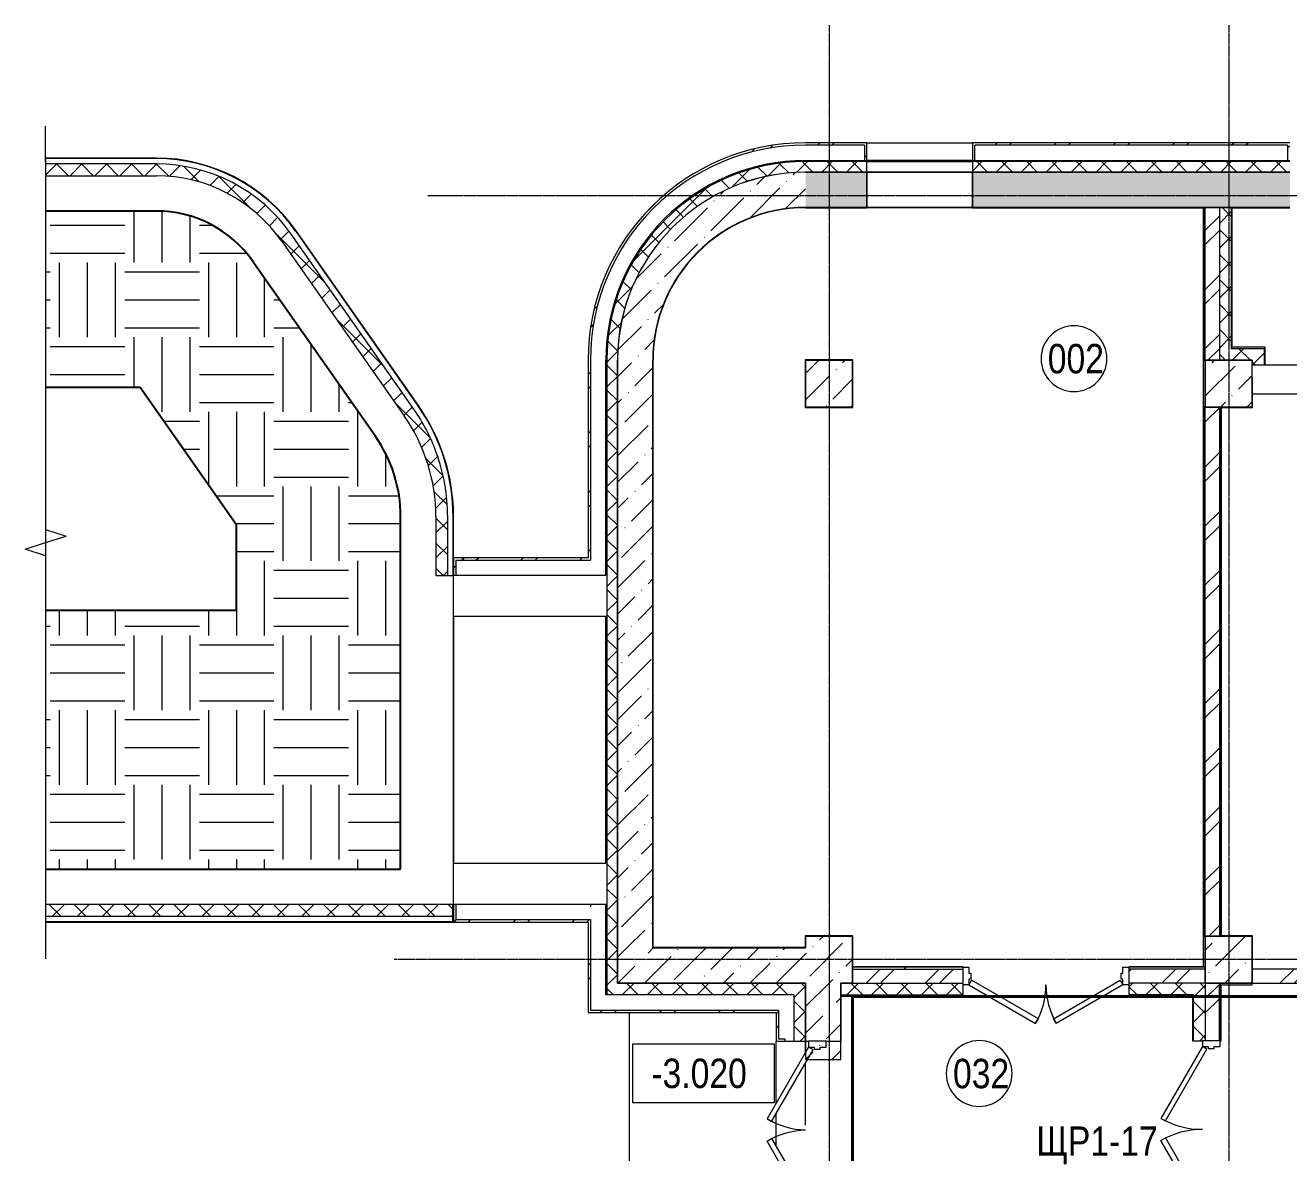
# Model space of a CAD drawing. Header units: metres. Extents: x -93142 to 227756, y -64772 to 286334.
# Drawn here: x 25825 to 36573, y -48929 to -39336 of the extents above; entities that cross this region are included whole.
import ezdxf

# ---------------------------------------------------------------- set-up
doc = ezdxf.new("R2010")
doc.units = ezdxf.units.M
doc.linetypes.add('ADSK_Линия сетки', pattern=[21, 12, -3, 3, -3])
doc.linetypes.add('Сверху_2_', pattern=[3.96875, 2.38125, -1.5875])
for name, color, linetype, lineweight in [('A-ANNO-NOTE', 7, 'Continuous', 5), ('A-AREA-IDEN', 7, 'Continuous', 9), ('A-DETL-GENF', 7, 'Continuous', 5), ('A-DETL-THIN', 7, 'Continuous', 5), ('A-DOOR', 7, 'Continuous', 5), ('A-DOOR-FRAM', 7, 'Continuous', 13), ('A-FLOR', 7, 'Continuous', 5), ('A-FLOR-PATT', 7, 'Continuous', 25), ('A-GLAZ', 7, 'Continuous', 5), ('A-WALL', 7, 'Continuous', 5), ('A-WALL-PATT', 7, 'Continuous', 18), ('G-ANNO-TEXT', 7, 'Continuous', 9), ('I-WALL', 7, 'Continuous', 5), ('S-COLS', 7, 'Continuous', 5), ('S-GRID', 7, 'Continuous', 9), ('Эл-свет раб.', 5, 'Continuous', 50), ('ЭЛ.сети', 5, 'Continuous', 100)]:
    doc.layers.add(name, color=color, linetype=linetype, lineweight=lineweight)
doc.styles.add('GOST Common_I_1', font='ARIALN.TTF', dxfattribs={"height": 300})
doc.styles.add('GOST Common_I_3', font='ARIALN.TTF', dxfattribs={"height": 250})
doc.styles.add('STYLE1', font='ARIALN.TTF', dxfattribs={"height": 250})
pattern_1 = [(45, (0, 0), (-106.06602, 106.06602), []), (135, (0, 0), (-106.06602, -106.06602), [])]
pattern_2 = [(45, (0, 0), (84.19025, 308.69666), [396.875, -79.375, 3.353, -76.022])]
pattern_3 = [(45, (0, 0), (-251.4472, 251.4472), []), (45, (0, 381), (-251.4472, 251.4472), [])]
pattern_4 = [(0, (0, 0), (812.8, 203.2), [33.528, -576.072, 33.528, -576.072, -3251.2]), (0, (0, 0), (812.8, 203.2), [-1219.2, 33.528, -1185.672, 33.528, -576.072, -1422.4]), (0, (0, 0), (812.8, 203.2), [-3048, 33.528, -372.872, 33.528, -982.472]), (120, (304.8, 101.6), (-582.37636, 602.30545), [33.528, -576.072, 33.528, -576.072, -3251.2]), (120, (304.8, 101.6), (-582.37636, 602.30545), [-1219.2, 33.528, -1185.672, 33.528, -576.072, -1422.4]), (120, (304.8, 101.6), (-582.37636, 602.30545), [-3048, 33.528, -372.872, 33.528, -982.472]), (240, (406.4, 508), (-230.42364, -805.50545), [33.528, -576.072, 33.528, -576.072, -3251.2]), (240, (406.4, 508), (-230.42364, -805.50545), [-1219.2, 33.528, -1185.672, 33.528, -576.072, -1422.4]), (240, (406.4, 508), (-230.42364, -805.50545), [-3048, 33.528, -372.872, 33.528, -982.472])]

# ---------------------------------------------------------------- blocks, each defined once
blk = doc.blocks.new('1709 КДП АПК АС_Крыльца_rvt-1-Цокольный этаж')
at = {"layer": 'A-FLOR', "lineweight": 9}
for p, q in [((30963, -47736), (30963, -49491)), ((32213, -48507), (32213, -47981)), ((32213, -48874), (32213, -48597))]:
    blk.add_line(p, q, dxfattribs=at)
blk = doc.blocks.new('Вышка АР_rvt-1-Цокольный этаж')
at = {"layer": 'A-FLOR-PATT', "lineweight": 5}
h = blk.add_hatch(dxfattribs=at)
h.set_pattern_fill('FP_8', color=256, style=0, pattern_type=2)
h.set_pattern_definition([(0, (0, 0), (635, 635), [635, -635]), (0, (0, 238.1), (635, 635), [635, -635]), (0, (0, 476.25), (635, 635), [635, -635]), (90, (79.4, 555.6), (-635, 635), [635, -635]), (90, (317.5, 555.6), (-635, 635), [635, -635]), (90, (555.6, 555.6), (-635, 635), [635, -635])])
h.paths.add_polyline_path([(25998, -46516), (29018, -46516), (29018, -43518), (29012, -43396), (28993, -43276), (28963, -43158), (28920, -43043), (28866, -42934), (28801, -42830), (27759, -41342), (27694, -41258), (27619, -41182), (27537, -41114), (27448, -41055), (27354, -41005), (27255, -40966), (27152, -40938), (27047, -40921), (26940, -40916), (25998, -40916), (25998, -42416), (26802, -42416), (27618, -43581), (27618, -44316), (25998, -44316), (25998, -46029)], flags=0)
at = {"layer": 'A-WALL-PATT', "lineweight": 5}
h = blk.add_hatch(dxfattribs=at)
h.set_pattern_fill('FP_7', color=256, style=0, pattern_type=2)
h.set_pattern_definition(pattern_1)
h.paths.add_polyline_path([(25998, -40616), (26940, -40616), (26940, -40516), (25998, -40516)], flags=0)
h = blk.add_hatch(dxfattribs=at)
h.set_pattern_fill('FP_7', color=256, style=0, pattern_type=2)
h.set_pattern_definition(pattern_1)
h.paths.add_polyline_path([(28005, -41170), (28087, -41113), (28013, -41016), (27930, -40926), (27840, -40843), (27743, -40769), (27640, -40703), (27532, -40647), (27419, -40600), (27302, -40563), (27183, -40537), (27062, -40521), (26940, -40516), (26940, -40616), (27065, -40622), (27188, -40640), (27309, -40669), (27436, -40714), (27540, -40763), (27648, -40825), (27749, -40898), (27846, -40984), (27929, -41071), (27938, -41084)], flags=0)
h = blk.add_hatch(dxfattribs=at)
h.set_pattern_fill('FP_7', color=256, style=0, pattern_type=2)
h.set_pattern_definition(pattern_1)
h.paths.add_polyline_path([(29047, -42658), (29129, -42601), (28087, -41113), (28005, -41170), (28987, -42572)], flags=0)
h = blk.add_hatch(dxfattribs=at)
h.set_pattern_fill('FP_7', color=256, style=0, pattern_type=2)
h.set_pattern_definition(pattern_1)
h.paths.add_polyline_path([(29318, -43518), (29418, -43518), (29412, -43375), (29392, -43232), (29364, -43104), (29321, -42970), (29268, -42842), (29204, -42718), (29129, -42601), (29047, -42658), (29117, -42768), (29178, -42885), (29228, -43005), (29267, -43130), (29295, -43258), (29313, -43388)], flags=0)
h = blk.add_hatch(dxfattribs=at)
h.set_pattern_fill('FP_7', color=256, style=0, pattern_type=2)
h.set_pattern_definition(pattern_1)
h.paths.add_polyline_path([(29318, -44016), (29418, -44016), (29418, -43518), (29318, -43518), (29318, -43667)], flags=0)
h = blk.add_hatch(dxfattribs=at)
h.set_pattern_fill('FP_7', color=256, style=0, pattern_type=2)
h.set_pattern_definition(pattern_1)
h.paths.add_polyline_path([(25998, -46916), (29463, -46916), (29463, -46816), (25998, -46816)], flags=0)
at = {"layer": 'A-FLOR', "lineweight": 25}
for p, q in [((26940, -40916), (25998, -40916)), ((28801, -42830), (27759, -41342)), ((25998, -42416), (26802, -42416)), ((26802, -42416), (27618, -43581)), ((29018, -46516), (29018, -43518)), ((27618, -43581), (27618, -44316)), ((27618, -44316), (25998, -44316)), ((25998, -46516), (29018, -46516))]:
    blk.add_line(p, q, dxfattribs=at)
for centre, radius, start, end in [((26940, -41916), 1000, 35, 90), ((27818, -43518), 1200, 0, 35)]:
    blk.add_arc(centre, radius, start, end, dxfattribs=at)
at = {"layer": 'A-WALL'}
for p, q in [((26940, -40470), (25998, -40470)), ((26940, -40516), (25998, -40516)), ((29129, -42601), (28087, -41113)), ((29167, -42574), (28125, -41086)), ((29418, -44016), (29418, -43518)), ((29464, -44016), (29464, -43518)), ((25998, -46916), (29463, -46916)), ((25998, -46962), (26001, -46962)), ((26002, -46962), (29463, -46962))]:
    blk.add_line(p, q, dxfattribs=at)
for centre, radius, start, end in [((26940, -41916), 1446, 35, 90), ((26940, -41916), 1400, 35, 90), ((27818, -43518), 1600, 20.0367, 35), ((27818, -43518), 1646, 0, 35), ((27818, -43518), 1600, 10, 20), ((27818, -43518), 1600, 0, 9.9633)]:
    blk.add_arc(centre, radius, start, end, dxfattribs=at)
at = {"layer": 'I-WALL', "lineweight": 18}
for p, q in [((26940, -40466), (25998, -40466)), ((25998, -40616), (26940, -40616)), ((29170, -42572), (28128, -41084)), ((28005, -41170), (29047, -42658)), ((29318, -43518), (29318, -44016)), ((29468, -44016), (29468, -43518)), ((29318, -44016), (29468, -44016)), ((29463, -46816), (25998, -46816)), ((29463, -46966), (29463, -46816)), ((25998, -46966), (29463, -46966))]:
    blk.add_line(p, q, dxfattribs=at)
for centre, radius, start, end in [((26940, -41916), 1450, 35, 90), ((26940, -41916), 1300, 35, 90), ((27818, -43518), 1500, 0, 35), ((27818, -43518), 1650, 0, 35)]:
    blk.add_arc(centre, radius, start, end, dxfattribs=at)
blk = doc.blocks.new('Окно-Квадратный проем - 900 x 1200 мм-157618-Цокольный этаж')
at = {"layer": 'A-GLAZ', "lineweight": 20}
for p, q in [((-458, -150), (-458, 150)), ((442, 150), (442, -150))]:
    blk.add_line(p, q, dxfattribs=at)
at = {"layer": 'A-GLAZ', "linetype": 'Сверху_2_', "lineweight": 20}
for p, q in [((-458, 150), (442, 150)), ((442, -150), (-458, -150))]:
    blk.add_line(p, q, dxfattribs=at)
blk = doc.blocks.new('КДП АПК - КР_rvt-1-Цокольный этаж')
at = {"layer": 'A-WALL-PATT', "lineweight": 15}
h = blk.add_hatch(dxfattribs=at)
h.set_pattern_fill('FP_9', color=256, style=0, pattern_type=2)
h.set_pattern_definition(pattern_2)
h.paths.add_polyline_path([(31163, -41546), (31169, -41418), (31188, -41292), (31219, -41168), (31262, -41048), (31316, -40933), (31382, -40823), (31458, -40721), (31543, -40626), (31638, -40541), (31740, -40465), (31850, -40399), (31965, -40345), (32085, -40302), (32209, -40271), (32335, -40252), (32463, -40246), (32463, -39946), (32323, -39952), (32185, -39970), (32049, -40000), (31915, -40042), (31786, -40096), (31663, -40160), (31545, -40235), (31434, -40320), (31331, -40414), (31237, -40517), (31152, -40628), (31077, -40746), (31013, -40869), (30959, -40998), (30917, -41132), (30887, -41268), (30869, -41406), (30863, -41546)], flags=0)
h = blk.add_hatch(dxfattribs=at)
h.set_pattern_fill('FP_9', color=256, style=0, pattern_type=2)
h.set_pattern_definition(pattern_2)
h.paths.add_polyline_path([(56645, -40246), (56645, -39946), (54733, -39946), (54733, -40246)], flags=0)
h.paths.add_polyline_path([(54107, -40246), (54333, -40246), (54333, -39946), (51133, -39946), (51133, -40246)], flags=0)
h.paths.add_polyline_path([(50733, -40246), (50733, -39946), (47533, -39946), (47533, -40246), (50051, -40246)], flags=0)
h.paths.add_polyline_path([(47133, -40246), (47133, -39946), (44183, -39946), (44183, -40246), (45995, -40246)], flags=0)
h.paths.add_polyline_path([(43283, -40246), (43283, -39946), (40583, -39946), (40583, -40246), (41939, -40246)], flags=0)
h.paths.add_polyline_path([(39683, -40246), (39683, -39946), (37483, -39946), (37483, -40246), (37883, -40246)], flags=0)
h.paths.add_polyline_path([(36583, -40246), (36583, -39946), (33883, -39946), (33883, -40246)], flags=0)
h.paths.add_polyline_path([(32983, -40246), (32983, -39946), (32463, -39946), (32463, -40246)], flags=0)
h = blk.add_hatch(dxfattribs=at)
h.set_pattern_fill('FP_9', color=256, style=0, pattern_type=2)
h.set_pattern_definition(pattern_2)
h.paths.add_polyline_path([(30863, -46546), (31163, -46546), (31163, -41546), (30863, -41546), (30863, -46029)], flags=0)
h = blk.add_hatch(dxfattribs=at)
h.set_pattern_fill('FP_9', color=256, style=0, pattern_type=2)
h.set_pattern_definition(pattern_2)
h.paths.add_polyline_path([(32463, -46846), (32463, -46546), (30863, -46546), (30863, -46846), (31800, -46846)], flags=0)
h = blk.add_hatch(dxfattribs=at)
h.set_pattern_fill('FP_9', color=256, style=0, pattern_type=2)
h.set_pattern_definition(pattern_2)
h.paths.add_polyline_path([(32763, -55946), (32763, -49846), (32463, -49846), (32463, -55946)], flags=0)
h.paths.add_polyline_path([(32638, -49446), (32763, -49446), (32763, -48696), (32463, -48696), (32463, -49446), (32488, -49446), (32488, -49441), (32537, -49441), (32537, -49425), (32588, -49425), (32588, -49441), (32638, -49441)], flags=0)
h.paths.add_polyline_path([(32463, -47496), (32763, -47496), (32763, -46846), (32463, -46846), (32463, -47443)], flags=0)
at = {"layer": 'S-COLS', "lineweight": 15}
h = blk.add_hatch(dxfattribs=at)
h.set_pattern_fill('FP_9', color=256, style=0, pattern_type=2)
h.set_pattern_definition(pattern_2)
h.paths.add_polyline_path([(32863, -41946), (32863, -41546), (32463, -41546), (32463, -41946)], flags=0)
h = blk.add_hatch(dxfattribs=at)
h.set_pattern_fill('FP_9', color=256, style=0, pattern_type=2)
h.set_pattern_definition(pattern_2)
h.paths.add_polyline_path([(36263, -41946), (36263, -41546), (35863, -41546), (35863, -41946)], flags=0)
h = blk.add_hatch(dxfattribs=at)
h.set_pattern_fill('FP_9', color=256, style=0, pattern_type=2)
h.set_pattern_definition(pattern_2)
h.paths.add_polyline_path([(32463, -46846), (32863, -46846), (32863, -46446), (32463, -46446), (32463, -46546)], flags=0)
h = blk.add_hatch(dxfattribs=at)
h.set_pattern_fill('FP_9', color=256, style=0, pattern_type=2)
h.set_pattern_definition(pattern_2)
h.paths.add_polyline_path([(36263, -46846), (36263, -46446), (35863, -46446), (35863, -46846)], flags=0)
at = {"layer": 'I-WALL', "lineweight": 15}
for p, q in [((32983, -39946), (32463, -39946)), ((32983, -40246), (32983, -39946)), ((32983, -39946), (33883, -39946)), ((36583, -39946), (33883, -39946)), ((33883, -39946), (33883, -40246)), ((32463, -40246), (32983, -40246)), ((33883, -40246), (32983, -40246)), ((33883, -40246), (36583, -40246)), ((30863, -41546), (30863, -46546)), ((31163, -46546), (31163, -41546)), ((30863, -46546), (30863, -46846)), ((32463, -46546), (31163, -46546)), ((30863, -46846), (32463, -46846)), ((32463, -46846), (32463, -47496)), ((32763, -47496), (32763, -46846)), ((32463, -47496), (32763, -47496))]:
    blk.add_line(p, q, dxfattribs=at)
for radius in [1600, 1300]:
    blk.add_arc((32463, -41546), radius, 90, 180, dxfattribs=at)
at = {"layer": 'S-COLS', "lineweight": 15}
for p, q in [((32863, -41546), (32463, -41546)), ((32463, -41546), (32463, -41946)), ((32863, -41946), (32863, -41546)), ((36263, -41546), (35863, -41546)), ((35863, -41546), (35863, -41946)), ((36263, -41946), (36263, -41546)), ((32463, -41946), (32863, -41946)), ((35863, -41946), (36263, -41946)), ((32863, -46446), (32463, -46446)), ((32463, -46446), (32463, -46546)), ((32863, -46846), (32863, -46446)), ((36263, -46446), (35863, -46446)), ((35863, -46446), (35863, -46846)), ((36263, -46846), (36263, -46446)), ((32763, -46846), (32863, -46846)), ((35863, -46846), (36263, -46846))]:
    blk.add_line(p, q, dxfattribs=at)
at = {"lineweight": 15}
blk.add_blockref('Окно-Квадратный проем - 900 x 1200 мм-157618-Цокольный этаж', (33441, -40096), dxfattribs=at)
blk = doc.blocks.new('Дверь-ВНУТРЕННЯЯ - ДГ 21-14-1577430-Цокольный этаж')
at = {"layer": 'A-DOOR', "lineweight": 15}
for p, q in [((-633, -42), (-655, -81)), ((-655, -81), (-88, -409)), ((-65, -370), (-633, -42)), ((65, -370), (632, -42)), ((655, -81), (88, -409)), ((632, -42), (655, -81)), ((-88, -409), (-65, -370)), ((88, -409), (65, -370))]:
    blk.add_line(p, q, dxfattribs=at)
for centre, start, end in [((-655, -81), 330, 360), ((655, -81), 180, 210)]:
    blk.add_arc(centre, 655, start, end, dxfattribs=at)
at = {"layer": 'A-DOOR-FRAM', "lineweight": 15}
for p, q in [((-705, 69), (-655, 69)), ((-705, -81), (-705, 69)), ((-655, 69), (-655, 19)), ((-655, 19), (-639, 19)), ((-639, 19), (-639, -32)), ((639, 19), (655, 19)), ((639, -32), (639, 19)), ((655, 69), (705, 69)), ((655, 19), (655, 69)), ((705, 69), (705, -81)), ((-655, -81), (-705, -81)), ((-655, -32), (-655, -81)), ((-639, -32), (-655, -32)), ((655, -32), (639, -32)), ((655, -81), (655, -32)), ((705, -81), (655, -81))]:
    blk.add_line(p, q, dxfattribs=at)
blk = doc.blocks.new('Дверь-ВНУТРЕННЯЯ - ДГ 21-15-2348474-Цокольный этаж')
at = {"layer": 'A-DOOR', "lineweight": 13}
for p, q in [((-662, 156), (-94, 484)), ((-72, 445), (-572, 156)), ((-94, 484), (-72, 445)), ((94, 484), (72, 445)), ((72, 445), (682, 92)), ((705, 131), (94, 484)), ((682, 92), (705, 131))]:
    blk.add_line(p, q, dxfattribs=at)
at = {"layer": 'A-DOOR'}
for centre, start, end in [((-705, 131), 2.0376, 30), ((705, 131), 150, 177.9624)]:
    blk.add_arc(centre, 705, start, end, dxfattribs=at)
at = {"layer": 'A-DOOR-FRAM'}
for p, q in [((-705, 131), (-755, 131)), ((-755, 131), (-755, -19)), ((-705, 82), (-705, 131)), ((705, 131), (705, 82)), ((755, 131), (705, 131)), ((755, -19), (755, 131)), ((-689, 82), (-705, 82)), ((-705, -19), (-705, 31)), ((-705, 31), (-689, 31)), ((-689, 31), (-689, 82)), ((705, 82), (689, 82)), ((689, 82), (689, 31)), ((689, 31), (705, 31)), ((705, 31), (705, -19)), ((-755, -19), (-705, -19)), ((705, -19), (755, -19))]:
    blk.add_line(p, q, dxfattribs=at)
blk = doc.blocks.new('Дверь-ВНУТРЕННЯЯ - ДГ 21-15-2348540-Цокольный этаж')
at = {"layer": 'A-DOOR', "lineweight": 13}
for p, q in [((-705, 91), (-94, 444)), ((-94, 444), (-72, 405)), ((94, 444), (72, 405)), ((705, 91), (94, 444)), ((-72, 405), (-683, 52)), ((72, 405), (682, 52)), ((-683, 52), (-705, 91)), ((682, 52), (705, 91))]:
    blk.add_line(p, q, dxfattribs=at)
at = {"layer": 'A-DOOR'}
for centre, start, end in [((-705, 91), 0, 30), ((705, 91), 150, 180)]:
    blk.add_arc(centre, 705, start, end, dxfattribs=at)
at = {"layer": 'A-DOOR-FRAM'}
for p, q in [((-705, 91), (-755, 91)), ((-755, 91), (-755, -59)), ((-705, 42), (-705, 91)), ((-689, 42), (-705, 42)), ((-689, -9), (-689, 42)), ((705, 42), (689, 42)), ((689, 42), (689, -9)), ((705, 91), (705, 42)), ((755, 91), (705, 91)), ((755, -59), (755, 91)), ((-755, -59), (-705, -59)), ((-705, -59), (-705, -9)), ((-705, -9), (-689, -9)), ((689, -9), (705, -9)), ((705, -9), (705, -59)), ((705, -59), (755, -59))]:
    blk.add_line(p, q, dxfattribs=at)
blk = doc.blocks.new('ADSK_Обрыв_Линия - По умолчанию-1870684-Цокольный этаж')
at = {"layer": 'A-DETL-GENF'}
for p, q in [((0, 0), (3132, 0)), ((3355, 0), (6471, 0)), ((6471, 0), (6484, 0))]:
    blk.add_line(p, q, dxfattribs=at)
blk = doc.blocks.new('ПСС_Марка_помещения - Имя_2_5мм-224473-Цокольный этаж')
at = {"layer": 'A-AREA-IDEN'}
for start, end in [(360, 180), (180, 360)]:
    blk.add_arc((-0.07, 0.04), 3.5, start, end, dxfattribs=at)

msp = doc.modelspace()

# ---------------------------------------------------------------- hatches: boundary and pattern name
at = {"layer": 'A-WALL-PATT', "lineweight": 15}
h = msp.add_hatch(dxfattribs=at)
h.set_pattern_fill('FP_1', color=256, style=0, pattern_type=2)
h.set_pattern_definition(pattern_3)
h.paths.add_polyline_path([(30612.6532, -42185.6443), (30632.6532, -42185.6443), (30638.9036, -42034.5241), (30657.612, -41884.4362), (30688.6507, -41736.4059), (30731.8076, -41591.4443), (30786.788, -41450.5417), (30853.2162, -41314.6606), (30930.6385, -41184.7292), (31018.5261, -41061.635), (31116.2784, -40946.219), (31223.2279, -40839.2696), (31338.6439, -40741.5172), (31461.7381, -40653.6297), (31591.6695, -40576.2073), (31727.5506, -40509.7791), (31868.4532, -40454.7988), (32013.4148, -40411.6418), (32161.4451, -40380.6031), (32311.533, -40361.8947), (32462.6532, -40355.6443), (32462.6532, -40335.6443), (32309.8814, -40341.963), (32158.1532, -40360.8759), (32008.505, -40392.2538), (31861.9592, -40435.8824), (31719.5167, -40491.4637), (31582.1505, -40558.6179), (31450.7991, -40636.8863), (31326.3597, -40725.7344), (31209.6823, -40824.5551), (31101.564, -40932.6734), (31002.7433, -41049.3508), (30913.8952, -41173.7902), (30835.6268, -41305.1416), (30768.4725, -41442.5078), (30712.8913, -41584.9503), (30669.2627, -41731.4962), (30637.8848, -41881.1443), (30618.9719, -42032.8725)], flags=0)
h = msp.add_hatch(dxfattribs=at)
h.set_pattern_fill('FP_1', color=256, style=0, pattern_type=2)
h.set_pattern_definition(pattern_3)
h.paths.add_polyline_path([(54332.6532, -40485.6443), (54332.6532, -40335.6443), (51132.6532, -40335.6443), (51132.6532, -40485.6443), (51152.6532, -40485.6443), (51152.6532, -40355.6443), (54312.6532, -40355.6443), (54312.6532, -40485.6443)], flags=0)
h.paths.add_polyline_path([(54732.6532, -40485.6443), (54752.6532, -40485.6443), (54752.6532, -40355.6443), (56645.3477, -40355.6443), (56645.3477, -40335.6443), (54732.6532, -40335.6443), (54732.6532, -40370.8192)], flags=0)
h.paths.add_polyline_path([(50732.6532, -40485.6443), (50732.6532, -40335.6443), (47532.6532, -40335.6443), (47532.6532, -40485.6443), (47552.6532, -40485.6443), (47552.6532, -40355.6443), (50712.6532, -40355.6443), (50712.6532, -40485.6443)], flags=0)
h.paths.add_polyline_path([(47112.6532, -40485.6443), (47132.6532, -40485.6443), (47132.6532, -40335.6443), (44182.6532, -40335.6443), (44182.6532, -40485.6443), (44202.6532, -40485.6443), (44202.6532, -40355.6443), (47112.6532, -40355.6443), (47112.6532, -40370.8192)], flags=0)
h.paths.add_polyline_path([(43282.6532, -40485.6443), (43282.6532, -40335.6443), (40582.6532, -40335.6443), (40582.6532, -40485.6443), (40602.6532, -40485.6443), (40602.6532, -40355.6443), (43262.6532, -40355.6443), (43262.6532, -40485.6443)], flags=0)
h.paths.add_polyline_path([(39682.6532, -40485.6443), (39682.6532, -40335.6443), (37482.6532, -40335.6443), (37482.6532, -40485.6443), (37502.6532, -40485.6443), (37502.6532, -40355.6443), (39662.6532, -40355.6443), (39662.6532, -40485.6443)], flags=0)
h.paths.add_polyline_path([(33902.6532, -40485.6443), (33902.6532, -40355.6443), (36562.6532, -40355.6443), (36562.6532, -40485.6443), (36582.6532, -40485.6443), (36582.6532, -40335.6443), (33882.6532, -40335.6443), (33882.6532, -40485.6443)], flags=0)
h.paths.add_polyline_path([(32962.6532, -40485.6443), (32982.6532, -40485.6443), (32982.6532, -40335.6443), (32462.6532, -40335.6443), (32462.6532, -40355.6443), (32962.6532, -40355.6443), (32962.6532, -40370.8192)], flags=0)
at = {"layer": 'A-WALL-PATT', "lineweight": 15, "true_color": 0x787878}
h = msp.add_hatch(dxfattribs=at)
h.set_pattern_fill('FP_4', color=8, style=0, pattern_type=2)
h.set_pattern_definition(pattern_1)
h.paths.add_polyline_path([(30862.6532, -42185.6443), (30868.7417, -42046.1951), (30886.9608, -41907.8072), (30917.1719, -41771.5338), (30959.145, -41638.4121), (31012.5607, -41509.4551), (31077.0125, -41385.6443), (31152.0099, -41267.922), (31236.9821, -41157.1841), (31331.2823, -41054.2735), (31434.193, -40959.9732), (31544.9309, -40875.001), (31662.6532, -40800.0037), (31786.464, -40735.5519), (31915.421, -40682.1361), (32048.5427, -40640.163), (32184.8161, -40609.9519), (32323.204, -40591.7328), (32462.6532, -40585.6443), (32462.6532, -40495.6443), (32323.0941, -40501.4165), (32184.4883, -40518.6937), (32047.7827, -40547.3579), (31913.9111, -40587.2132), (31783.7879, -40637.9874), (31658.3021, -40699.3337), (31538.3108, -40770.833), (31424.6337, -40851.9968), (31318.0473, -40942.2709), (31219.2798, -41041.0385), (31129.0057, -41147.6248), (31047.8418, -41261.3019), (30976.3426, -41381.2932), (30914.9963, -41506.779), (30864.2221, -41636.9022), (30824.3667, -41770.7738), (30795.7026, -41907.4795), (30778.4254, -42046.0852), (30772.6532, -42185.6443)], flags=0)
h = msp.add_hatch(dxfattribs=at)
h.set_pattern_fill('FP_4', color=8, style=0, pattern_type=2)
h.set_pattern_definition(pattern_1)
h.paths.add_polyline_path([(56645.3477, -40585.6443), (56645.3477, -40495.6443), (54732.6532, -40495.6443), (54732.6532, -40585.6443), (56641.5846, -40585.6443)], flags=0)
h.paths.add_polyline_path([(54106.7014, -40585.6443), (54332.6532, -40585.6443), (54332.6532, -40495.6443), (51132.6532, -40495.6443), (51132.6532, -40585.6443), (52078.7948, -40585.6443)], flags=0)
h.paths.add_polyline_path([(50732.6532, -40585.6443), (50732.6532, -40495.6443), (47532.6532, -40495.6443), (47532.6532, -40585.6443), (50050.8882, -40585.6443)], flags=0)
h.paths.add_polyline_path([(47132.6532, -40585.6443), (47132.6532, -40495.6443), (44182.6532, -40495.6443), (44182.6532, -40585.6443), (45995.0751, -40585.6443)], flags=0)
h.paths.add_polyline_path([(43282.6532, -40585.6443), (43282.6532, -40495.6443), (40582.6532, -40495.6443), (40582.6532, -40585.6443), (41939.2619, -40585.6443)], flags=0)
h.paths.add_polyline_path([(39682.6532, -40585.6443), (39682.6532, -40495.6443), (37482.6532, -40495.6443), (37482.6532, -40585.6443), (37883.4488, -40585.6443)], flags=0)
h.paths.add_polyline_path([(36582.6532, -40585.6443), (36582.6532, -40495.6443), (33882.6532, -40495.6443), (33882.6532, -40585.6443), (35855.5422, -40585.6443)], flags=0)
h.paths.add_polyline_path([(32462.6532, -40585.6443), (32982.6532, -40585.6443), (32982.6532, -40495.6443), (32462.6532, -40495.6443)], flags=0)
at = {"layer": 'A-WALL-PATT', "lineweight": 15}
h = msp.add_hatch(dxfattribs=at)
h.set_pattern_fill('FP_1', color=256, style=0, pattern_type=2)
h.set_pattern_definition(pattern_3)
h.paths.add_polyline_path([(35862.6532, -42185.6443), (35982.6532, -42185.6443), (35982.6532, -40885.6443), (35862.6532, -40885.6443), (35862.6532, -41785.3332)], flags=0)
at = {"layer": 'A-WALL-PATT', "lineweight": 15, "true_color": 0x787878}
h = msp.add_hatch(dxfattribs=at)
h.set_pattern_fill('FP_4', color=8, style=0, pattern_type=2)
h.set_pattern_definition(pattern_1)
h.paths.add_polyline_path([(35982.6532, -42085.6443), (36082.6532, -42085.6443), (36082.6532, -40885.6443), (35982.6532, -40885.6443), (35982.6532, -42075.6443)], flags=0)
at = {"layer": 'A-WALL-PATT', "lineweight": 15}
h = msp.add_hatch(dxfattribs=at)
h.set_pattern_fill('FP_2', color=256, style=0, pattern_type=2)
h.set_pattern_definition(pattern_4)
h.paths.add_polyline_path([(36092.6532, -42075.6443), (36092.6532, -40885.6443), (36082.6532, -40885.6443), (36082.6532, -42075.6443)], flags=0)
h = msp.add_hatch(dxfattribs=at)
h.set_pattern_fill('FP_2', color=256, style=0, pattern_type=2)
h.set_pattern_definition(pattern_4)
h.paths.add_polyline_path([(39682.6532, -40888.6443), (39682.6532, -40885.6443), (37482.6532, -40885.6443), (37482.6532, -40888.6443), (37883.4488, -40888.6443)], flags=0)
h.paths.add_polyline_path([(36092.6532, -40888.6443), (36582.6532, -40888.6443), (36582.6532, -40885.6443), (36092.6532, -40885.6443)], flags=0)
h.paths.add_polyline_path([(43282.6532, -40888.6443), (43282.6532, -40885.6443), (40582.6532, -40885.6443), (40582.6532, -40888.6443), (41939.2619, -40888.6443)], flags=0)
at = {"layer": 'A-WALL-PATT', "lineweight": 15, "true_color": 0x787878}
h = msp.add_hatch(dxfattribs=at)
h.set_pattern_fill('FP_4', color=8, style=0, pattern_type=2)
h.set_pattern_definition(pattern_1)
h.paths.add_polyline_path([(36262.6532, -42185.6443), (36262.6532, -42085.6443), (35982.6532, -42085.6443), (35982.6532, -42185.6443)], flags=0)
h = msp.add_hatch(dxfattribs=at)
h.set_pattern_fill('FP_4', color=8, style=0, pattern_type=2)
h.set_pattern_definition(pattern_1)
h.paths.add_polyline_path([(36362.6532, -42225.6443), (36362.6532, -42085.6443), (36262.6532, -42085.6443), (36262.6532, -42225.6443)], flags=0)
at = {"layer": 'A-WALL-PATT', "lineweight": 15}
h = msp.add_hatch(dxfattribs=at)
h.set_pattern_fill('FP_1', color=256, style=0, pattern_type=2)
h.set_pattern_definition(pattern_3)
h.paths.add_polyline_path([(30632.6532, -43885.6443), (30632.6532, -42185.6443), (30612.6532, -42185.6443), (30612.6532, -43885.6443)], flags=0)
at = {"layer": 'A-WALL-PATT', "lineweight": 15, "true_color": 0x787878}
h = msp.add_hatch(dxfattribs=at)
h.set_pattern_fill('FP_4', color=8, style=0, pattern_type=2)
h.set_pattern_definition(pattern_1)
h.paths.add_polyline_path([(30862.6532, -47585.6443), (30862.6532, -42185.6443), (30772.6532, -42185.6443), (30772.6532, -47585.6443)], flags=0)
at = {"layer": 'A-WALL-PATT', "lineweight": 15}
h = msp.add_hatch(dxfattribs=at)
h.set_pattern_fill('FP_2', color=256, style=0, pattern_type=2)
h.set_pattern_definition(pattern_4)
h.paths.add_polyline_path([(31165.6532, -47182.6443), (31165.6532, -42185.6443), (31162.6532, -42185.6443), (31162.6532, -47182.6443)], flags=0)
h = msp.add_hatch(dxfattribs=at)
h.set_pattern_fill('FP_2', color=256, style=0, pattern_type=2)
h.set_pattern_definition(pattern_4)
h.paths.add_polyline_path([(35847.6532, -47085.6443), (35847.6532, -42585.5689), (35844.6532, -42585.5689), (35844.6532, -47085.6443)], flags=0)
h = msp.add_hatch(dxfattribs=at)
h.set_pattern_fill('FP_2', color=256, style=0, pattern_type=2)
h.set_pattern_definition(pattern_4)
h.paths.add_polyline_path([(35862.6532, -47085.6443), (35862.6532, -42585.5689), (35847.6532, -42585.5689), (35847.6532, -47085.6443), (35855.5422, -47085.6443)], flags=0)
h = msp.add_hatch(dxfattribs=at)
h.set_pattern_fill('FP_1', color=256, style=0, pattern_type=2)
h.set_pattern_definition(pattern_3)
h.paths.add_polyline_path([(35862.6532, -47085.6443), (35982.6532, -47085.6443), (35982.6532, -42585.6443), (35862.6532, -42585.6443), (35862.6532, -46028.875)], flags=0)
h = msp.add_hatch(dxfattribs=at)
h.set_pattern_fill('FP_2', color=256, style=0, pattern_type=2)
h.set_pattern_definition(pattern_4)
h.paths.add_polyline_path([(35982.6532, -47085.6443), (35997.6532, -47085.6443), (35997.6532, -42585.6443), (35982.6532, -42585.6443), (35982.6532, -46028.875)], flags=0)
h = msp.add_hatch(dxfattribs=at)
h.set_pattern_fill('FP_2', color=256, style=0, pattern_type=2)
h.set_pattern_definition(pattern_4)
h.paths.add_polyline_path([(36000.6532, -47085.6443), (36000.6532, -42588.6443), (35997.6532, -42588.6443), (35997.6532, -47085.6443)], flags=0)
h = msp.add_hatch(dxfattribs=at)
h.set_pattern_fill('FP_1', color=256, style=0, pattern_type=2)
h.set_pattern_definition(pattern_3)
h.paths.add_polyline_path([(29468.2561, -44015.6443), (29488.2561, -44015.6443), (29488.2561, -43885.6443), (30612.6532, -43885.6443), (30612.6532, -43865.6443), (29468.2561, -43865.6443), (29468.2561, -43885.6443)], flags=0)
h = msp.add_hatch(dxfattribs=at)
h.set_pattern_fill('FP_1', color=256, style=0, pattern_type=2)
h.set_pattern_definition(pattern_3)
h.paths.add_polyline_path([(29771.8224, -46965.6443), (30612.6532, -46965.6443), (30612.6532, -46945.6443), (29488.2561, -46945.6443), (29488.2561, -46815.6443), (29468.2561, -46815.6443), (29468.2561, -46965.6443)], flags=0)
h = msp.add_hatch(dxfattribs=at)
h.set_pattern_fill('FP_1', color=256, style=0, pattern_type=2)
h.set_pattern_definition(pattern_3)
h.paths.add_polyline_path([(30632.6532, -47715.6443), (30632.6532, -46945.6443), (30612.6532, -46945.6443), (30612.6532, -47715.6443)], flags=0)
h = msp.add_hatch(dxfattribs=at)
h.set_pattern_fill('FP_2', color=256, style=0, pattern_type=2)
h.set_pattern_definition(pattern_4)
h.paths.add_polyline_path([(31162.6532, -47185.6443), (32462.6532, -47185.6443), (32462.6532, -47182.6443), (31162.6532, -47182.6443)], flags=0)
h = msp.add_hatch(dxfattribs=at)
h.set_pattern_fill('FP_2', color=256, style=0, pattern_type=2)
h.set_pattern_definition(pattern_4)
h.paths.add_polyline_path([(36265.6532, -47350.6443), (36265.6532, -47085.6443), (36262.6532, -47085.6443), (36262.6532, -47350.6443)], flags=0)
h = msp.add_hatch(dxfattribs=at)
h.set_pattern_fill('FP_2', color=256, style=0, pattern_type=2)
h.set_pattern_definition(pattern_4)
h.paths.add_polyline_path([(35862.6532, -47365.6443), (35862.6532, -47350.6443), (35212.6532, -47350.6443), (35212.6532, -47365.6443), (35855.5422, -47365.6443)], flags=0)
h.paths.add_polyline_path([(32862.6532, -47365.6443), (33802.6532, -47365.6443), (33802.6532, -47350.6443), (32862.6532, -47350.6443)], flags=0)
h = msp.add_hatch(dxfattribs=at)
h.set_pattern_fill('FP_1', color=256, style=0, pattern_type=2)
h.set_pattern_definition(pattern_3)
h.paths.add_polyline_path([(35862.6532, -47485.6443), (35862.6532, -47365.6443), (35212.6532, -47365.6443), (35212.6532, -47485.6443), (35855.5422, -47485.6443)], flags=0)
h.paths.add_polyline_path([(33802.6532, -47485.6443), (33802.6532, -47365.6443), (32862.6532, -47365.6443), (32862.6532, -47485.6443)], flags=0)
h = msp.add_hatch(dxfattribs=at)
h.set_pattern_fill('FP_2', color=256, style=0, pattern_type=2)
h.set_pattern_definition(pattern_4)
h.paths.add_polyline_path([(35212.6532, -47350.6443), (35844.6532, -47350.6443), (35844.6532, -47347.6443), (35212.6532, -47347.6443)], flags=0)
h.paths.add_polyline_path([(32865.6532, -47350.6443), (33802.6532, -47350.6443), (33802.6532, -47347.6443), (32865.6532, -47347.6443)], flags=0)
h = msp.add_hatch(dxfattribs=at)
h.set_pattern_fill('FP_1', color=256, style=0, pattern_type=2)
h.set_pattern_definition(pattern_3)
h.paths.add_polyline_path([(41862.6532, -47485.6443), (41862.6532, -47365.6443), (39482.6532, -47365.6443), (39482.6532, -47485.6443)], flags=0)
h.paths.add_polyline_path([(38072.6532, -47485.6443), (38072.6532, -47365.6443), (36262.6532, -47365.6443), (36262.6532, -47485.6443), (37883.4488, -47485.6443)], flags=0)
at = {"layer": 'A-WALL-PATT', "lineweight": 15, "true_color": 0x787878}
h = msp.add_hatch(dxfattribs=at)
h.set_pattern_fill('FP_4', color=8, style=0, pattern_type=2)
h.set_pattern_definition(pattern_1)
h.paths.add_polyline_path([(32462.6532, -47585.6443), (32462.6532, -47485.6443), (30862.6532, -47485.6443), (30862.6532, -47585.6443), (32362.6532, -47585.6443)], flags=0)
h = msp.add_hatch(dxfattribs=at)
h.set_pattern_fill('FP_4', color=8, style=0, pattern_type=2)
h.set_pattern_definition(pattern_1)
h.paths.add_polyline_path([(32765.6532, -47585.6443), (33802.6532, -47585.6443), (33802.6532, -47485.6443), (32762.6532, -47485.6443), (32762.6532, -47585.6443)], flags=0)
h.paths.add_polyline_path([(35862.6532, -47585.6443), (35862.6532, -47485.6443), (35212.6532, -47485.6443), (35212.6532, -47585.6443), (35855.5422, -47585.6443)], flags=0)
at = {"layer": 'A-WALL-PATT', "lineweight": 15}
h = msp.add_hatch(dxfattribs=at)
h.set_pattern_fill('FP_1', color=256, style=0, pattern_type=2)
h.set_pattern_definition(pattern_3)
h.paths.add_polyline_path([(35982.6532, -50085.6443), (35982.6532, -49485.6443), (35862.6532, -49485.6443), (35862.6532, -50085.6443)], flags=0)
h.paths.add_polyline_path([(35862.6532, -47975.6443), (35982.6532, -47975.6443), (35982.6532, -47485.6443), (35862.6532, -47485.6443), (35862.6532, -47595.6443)], flags=0)
h = msp.add_hatch(dxfattribs=at)
h.set_pattern_fill('FP_2', color=256, style=0, pattern_type=2)
h.set_pattern_definition(pattern_4)
h.paths.add_polyline_path([(35982.6532, -47975.6443), (35994.6532, -47975.6443), (35994.6532, -47500.6443), (35982.6532, -47500.6443)], flags=0)
h = msp.add_hatch(dxfattribs=at)
h.set_pattern_fill('FP_2', color=256, style=0, pattern_type=2)
h.set_pattern_definition(pattern_4)
h.paths.add_polyline_path([(35997.6532, -47975.6443), (35997.6532, -47500.6443), (35994.6532, -47500.6443), (35994.6532, -47975.6443)], flags=0)
at = {"layer": 'A-WALL-PATT', "lineweight": 15, "true_color": 0x787878}
h = msp.add_hatch(dxfattribs=at)
h.set_pattern_fill('FP_4', color=8, style=0, pattern_type=2)
h.set_pattern_definition(pattern_1)
h.paths.add_polyline_path([(32462.6532, -56985.6443), (32462.6532, -49490.6443), (32362.6532, -49490.6443), (32362.6532, -56985.6443)], flags=0)
h.paths.add_polyline_path([(32462.6532, -47980.6443), (32462.6532, -47585.6443), (32362.6532, -47585.6443), (32362.6532, -47980.6443)], flags=0)
h = msp.add_hatch(dxfattribs=at)
h.set_pattern_fill('FP_4', color=8, style=0, pattern_type=2)
h.set_pattern_definition(pattern_1)
h.paths.add_polyline_path([(35862.6532, -49985.6443), (35862.6532, -49485.6443), (35762.6532, -49485.6443), (35762.6532, -49985.6443), (35855.5422, -49985.6443)], flags=0)
h.paths.add_polyline_path([(35762.6532, -47975.6443), (35862.6532, -47975.6443), (35862.6532, -47585.6443), (35762.6532, -47585.6443), (35762.6532, -47900.2864)], flags=0)
at = {"layer": 'A-WALL-PATT', "lineweight": 15}
h = msp.add_hatch(dxfattribs=at)
h.set_pattern_fill('FP_1', color=256, style=0, pattern_type=2)
h.set_pattern_definition(pattern_3)
h.paths.add_polyline_path([(32212.6532, -47735.6443), (32212.6532, -47715.6443), (30612.6532, -47715.6443), (30612.6532, -47735.6443), (31799.729, -47735.6443)], flags=0)
h = msp.add_hatch(dxfattribs=at)
h.set_pattern_fill('FP_1', color=256, style=0, pattern_type=2)
h.set_pattern_definition(pattern_3)
h.paths.add_polyline_path([(32232.6532, -57185.6443), (32362.6532, -57185.6443), (32362.6532, -57165.6443), (32232.6532, -57165.6443), (32232.6532, -49510.6443), (32287.6532, -49510.6443), (32287.6532, -49490.6443), (32212.6532, -49490.6443), (32212.6532, -57185.6443)], flags=0)
h.paths.add_polyline_path([(32212.6532, -47980.6443), (32287.6532, -47980.6443), (32287.6532, -47960.6443), (32232.6532, -47960.6443), (32232.6532, -47715.6443), (32212.6532, -47715.6443), (32212.6532, -47735.6443)], flags=0)

# ---------------------------------------------------------------- linework, layer by layer
at = {"layer": 'A-ANNO-NOTE', "lineweight": 15}
for p, q in [((25998.0082, -40465.6443), (25998.0082, -40194.5214)), ((25998.0082, -40494.5214), (25998.0082, -40465.6443)), ((25998.0082, -43626.6541), (26171.2133, -43681.6541)), ((25998.0082, -43626.6541), (26171.2133, -43681.6541)), ((25824.7079, -43792.9628), (25998.0082, -43736.6541)), ((25824.7079, -43792.9628), (25998.0082, -43736.6541)), ((25998.0082, -43736.6541), (26171.2133, -43681.6541)), ((25998.0082, -43849.2714), (25824.7079, -43792.9628)), ((25998.0082, -43849.2714), (25824.7079, -43792.9628)), ((25998.0082, -46978.7868), (25998.0082, -47278.7868))]:
    msp.add_line(p, q, dxfattribs=at)
at = {"layer": 'A-DETL-THIN', "lineweight": 15}
for p, q in [((26940.1233, -40465.6443), (25998.0082, -40465.6443)), ((25998.0082, -40465.6443), (25998.0082, -46965.6443)), ((29169.857, -42572.0362), (28127.8938, -41083.9585)), ((29468.2561, -46965.6443), (29468.2561, -43518.4373)), ((29468.2561, -44365.6443), (29468.2561, -46465.6443)), ((30762.6532, -44365.6443), (29468.2561, -44365.6443)), ((30762.6532, -46465.6443), (30762.6532, -44365.6443)), ((29468.2561, -46465.6443), (30762.6532, -46465.6443)), ((25998.0082, -46965.6443), (29468.2561, -46965.6443)), ((30994.4409, -48003.093), (32194.4409, -48003.093)), ((30994.4409, -48503.093), (30994.4409, -48003.093)), ((32194.4409, -48003.093), (32194.4409, -48503.093)), ((32194.4409, -48503.093), (30994.4409, -48503.093))]:
    msp.add_line(p, q, dxfattribs=at)
for centre, radius, start, end in [((26940.1233, -41915.6443), 1450, 35, 90), ((27818.2561, -43518.4373), 1650, 0, 35)]:
    msp.add_arc(centre, radius, start, end, dxfattribs=at)
at = {"layer": 'A-FLOR', "lineweight": 15}
for p, q in [((32462.6532, -47980.6443), (32487.6532, -47980.6443)), ((32462.6532, -48073.9456), (32462.6532, -47980.6443)), ((32637.6532, -47980.6443), (32762.6532, -47980.6443)), ((32462.6532, -48695.6443), (32462.6532, -48163.9456))]:
    msp.add_line(p, q, dxfattribs=at)
at = {"layer": 'A-WALL', "lineweight": 15}
for p, q in [((32962.6532, -40355.6443), (32462.6532, -40355.6443)), ((32962.6532, -40355.6443), (32962.6532, -40485.6443)), ((36562.6532, -40355.6443), (33902.6532, -40355.6443)), ((33902.6532, -40485.6443), (33902.6532, -40355.6443)), ((36562.6532, -40355.6443), (36562.6532, -40485.6443)), ((33882.6532, -40585.6443), (32982.6532, -40585.6443)), ((32982.6532, -40585.6443), (32982.6532, -40885.6443)), ((33882.6532, -40885.6443), (33882.6532, -40585.6443)), ((32982.6532, -40885.6443), (32462.6532, -40885.6443)), ((32462.6532, -40888.6443), (32982.6532, -40888.6443)), ((32982.6532, -40888.6443), (32982.6532, -40885.6443)), ((32982.6532, -40885.6443), (33882.6532, -40885.6443)), ((33882.6532, -40888.6443), (32982.6532, -40888.6443)), ((35982.6532, -40885.6443), (33882.6532, -40885.6443)), ((33882.6532, -40885.6443), (33882.6532, -40888.6443)), ((33882.6532, -40888.6443), (35844.6532, -40888.6443)), ((35844.6532, -40888.6443), (35844.6532, -47347.6443)), ((35847.6532, -40885.6443), (35847.6532, -42185.5689)), ((35862.6532, -42185.5689), (35862.6532, -40885.6443)), ((35982.6532, -40885.6443), (35982.6532, -42185.6443)), ((36082.6532, -40885.6443), (36082.6532, -42085.6443)), ((36582.6532, -40885.6443), (36092.6532, -40885.6443)), ((36092.6532, -40885.6443), (36092.6532, -40888.6443)), ((36092.6532, -40888.6443), (36582.6532, -40888.6443)), ((36082.6532, -42085.6443), (36362.6532, -42085.6443)), ((36362.6532, -42085.6443), (36362.6532, -42225.6443)), ((30632.6532, -42185.6443), (30632.6532, -43885.6443)), ((31162.6532, -42185.6443), (31162.6532, -47185.6443)), ((31165.6532, -47182.6443), (31165.6532, -42185.6443)), ((32865.6532, -42182.6443), (32459.6532, -42182.6443)), ((32459.6532, -42182.6443), (32459.6532, -42588.6443)), ((32462.6532, -42185.6443), (32862.6532, -42185.6443)), ((32462.6532, -42585.6443), (32462.6532, -42185.6443)), ((32862.6532, -42185.6443), (32862.6532, -42585.6443)), ((32865.6532, -42588.6443), (32865.6532, -42182.6443)), ((35847.6532, -42185.5689), (35862.6532, -42185.5689)), ((35862.6532, -42585.5689), (35862.6532, -42185.5689)), ((35862.6532, -42185.6443), (35982.6532, -42185.6443)), ((36262.6532, -42335.6443), (36262.6532, -42473.6443)), ((36262.6532, -42473.6443), (36262.6532, -42585.6443)), ((36265.6532, -42473.6443), (36262.6532, -42473.6443)), ((37912.6532, -42473.6443), (36265.6532, -42473.6443)), ((36265.6532, -42588.6443), (36265.6532, -42473.6443)), ((32459.6532, -42588.6443), (32865.6532, -42588.6443)), ((32862.6532, -42585.6443), (32462.6532, -42585.6443)), ((35862.6532, -42585.5689), (35844.6532, -42585.5689)), ((35847.6532, -42585.5689), (35847.6532, -47085.6443)), ((35862.6532, -47085.6443), (35862.6532, -42585.5689)), ((36262.6532, -42585.6443), (35862.6532, -42585.6443)), ((35982.6532, -42585.6443), (35982.6532, -47085.6443)), ((35997.6532, -47085.6443), (35997.6532, -42585.6443)), ((36000.6532, -42588.6443), (36265.6532, -42588.6443)), ((36000.6532, -47082.6443), (36000.6532, -42588.6443)), ((29488.2561, -43885.6443), (29488.2561, -44015.6443)), ((29488.2561, -43885.6443), (30632.6532, -43885.6443)), ((29488.2561, -46815.6443), (29488.2561, -46945.6443)), ((29488.2561, -46945.6443), (30632.6532, -46945.6443)), ((30632.6532, -46945.6443), (30632.6532, -47715.6443)), ((32459.6532, -47182.6443), (31165.6532, -47182.6443)), ((32865.6532, -47082.6443), (32459.6532, -47082.6443)), ((32459.6532, -47082.6443), (32459.6532, -47182.6443)), ((32462.6532, -47085.6443), (32862.6532, -47085.6443)), ((32462.6532, -47185.6443), (32462.6532, -47085.6443)), ((32862.6532, -47085.6443), (32862.6532, -47485.6443)), ((32865.6532, -47347.6443), (32865.6532, -47082.6443)), ((35844.6532, -47085.6443), (36262.6532, -47085.6443)), ((35862.6532, -47485.6443), (35862.6532, -47085.6443)), ((36265.6532, -47082.6443), (36000.6532, -47082.6443)), ((36262.6532, -47085.6443), (36262.6532, -47485.6443)), ((36265.6532, -47347.6443), (36265.6532, -47082.6443)), ((31162.6532, -47185.6443), (32462.6532, -47185.6443)), ((33802.6532, -47350.6443), (32862.6532, -47350.6443)), ((32862.6532, -47365.6443), (33802.6532, -47365.6443)), ((33802.6532, -47347.6443), (32865.6532, -47347.6443)), ((33802.6532, -47350.6443), (33802.6532, -47347.6443)), ((35844.6532, -47347.6443), (35212.6532, -47347.6443)), ((35212.6532, -47347.6443), (35212.6532, -47350.6443)), ((35862.6532, -47350.6443), (35212.6532, -47350.6443)), ((35862.6532, -47365.6443), (35212.6532, -47365.6443)), ((35844.6532, -47347.6443), (35844.6532, -47350.6443)), ((36265.6532, -47365.6443), (36262.6532, -47365.6443)), ((38072.6532, -47365.6443), (36265.6532, -47365.6443)), ((32862.6532, -47485.6443), (33802.6532, -47485.6443)), ((35862.6532, -47485.6443), (35212.6532, -47485.6443)), ((36262.6532, -47485.6443), (35862.6532, -47485.6443)), ((35862.6532, -47485.6443), (35862.6532, -47595.6443)), ((35982.6532, -47485.6443), (35982.6532, -47500.6443)), ((35982.6532, -47975.6443), (35982.6532, -47500.6443)), ((35994.6532, -47500.6443), (35982.6532, -47500.6443)), ((35994.6532, -47975.6443), (35994.6532, -47500.6443)), ((35997.6532, -47500.6443), (36262.6532, -47500.6443)), ((35997.6532, -47975.6443), (35997.6532, -47500.6443)), ((36262.6532, -47485.6443), (38072.6532, -47485.6443)), ((36262.6532, -47497.6443), (36262.6532, -47485.6443)), ((32362.6532, -47585.6443), (30772.6532, -47585.6443)), ((32362.6532, -47585.6443), (32362.6532, -47980.6443)), ((32762.6532, -47585.6443), (33802.6532, -47585.6443)), ((32762.6532, -47595.6443), (32762.6532, -47980.6443)), ((32765.6532, -47585.6443), (32765.6532, -47595.6443)), ((32765.6532, -47980.6443), (32765.6532, -47595.6443)), ((35762.6532, -47585.6443), (35212.6532, -47585.6443)), ((35762.6532, -47975.6443), (35762.6532, -47585.6443)), ((35862.6532, -47595.6443), (35862.6532, -47975.6443)), ((30632.6532, -47715.6443), (32232.6532, -47715.6443)), ((32232.6532, -47715.6443), (32232.6532, -47960.6443)), ((32232.6532, -47960.6443), (32287.6532, -47960.6443)), ((32287.6532, -47980.6443), (32287.6532, -47960.6443)), ((32762.6532, -47980.6443), (32765.6532, -47980.6443)), ((35987.6532, -47975.6443), (35997.6532, -47975.6443))]:
    msp.add_line(p, q, dxfattribs=at)
for radius in [1830, 1300, 1297]:
    msp.add_arc((32462.6532, -42185.6443), radius, 90, 180, dxfattribs=at)
at = {"layer": 'I-WALL', "lineweight": 15}
for p, q in [((32982.6532, -40335.6443), (32462.6532, -40335.6443)), ((32982.6532, -40485.6443), (32982.6532, -40335.6443)), ((32982.6532, -40335.6443), (33882.6532, -40335.6443)), ((36582.6532, -40335.6443), (33882.6532, -40335.6443)), ((33882.6532, -40335.6443), (33882.6532, -40485.6443)), ((32462.6532, -40485.6443), (32982.6532, -40485.6443)), ((32982.6532, -40495.6443), (32462.6532, -40495.6443)), ((33882.6532, -40485.6443), (32982.6532, -40485.6443)), ((32982.6532, -40585.6443), (32982.6532, -40495.6443)), ((32982.6532, -40495.6443), (33882.6532, -40495.6443)), ((33882.6532, -40485.6443), (36582.6532, -40485.6443)), ((36582.6532, -40495.6443), (33882.6532, -40495.6443)), ((33882.6532, -40495.6443), (33882.6532, -40585.6443)), ((32462.6532, -40585.6443), (32982.6532, -40585.6443)), ((33882.6532, -40585.6443), (36582.6532, -40585.6443)), ((36092.6532, -40885.6443), (35982.6532, -40885.6443)), ((36092.6532, -42075.6443), (36092.6532, -40888.6443)), ((36372.6532, -42075.6443), (36092.6532, -42075.6443)), ((36372.6532, -42225.6443), (36372.6532, -42075.6443)), ((30612.6532, -42185.6443), (30612.6532, -43865.6443)), ((30762.6532, -44015.6443), (30762.6532, -42185.6443)), ((30772.6532, -42185.6443), (30772.6532, -47585.6443)), ((30862.6532, -47485.6443), (30862.6532, -42185.6443)), ((35982.6532, -42185.6443), (36262.6532, -42185.6443)), ((36262.6532, -42185.6443), (36262.6532, -42225.6443)), ((36262.6532, -42335.6443), (36262.6532, -42225.6443)), ((36262.6532, -42225.6443), (36372.6532, -42225.6443)), ((36372.6532, -42225.6443), (37912.6532, -42225.6443)), ((30612.6532, -43865.6443), (29468.2561, -43865.6443)), ((29468.2561, -43865.6443), (29468.2561, -44015.6443)), ((29468.2561, -44015.6443), (30762.6532, -44015.6443)), ((30762.6532, -46815.6443), (29468.2561, -46815.6443)), ((29468.2561, -46815.6443), (29468.2561, -46965.6443)), ((30632.6532, -46815.6443), (30632.6532, -46835.6443)), ((30762.6532, -47585.6443), (30762.6532, -46815.6443)), ((29468.2561, -46965.6443), (30612.6532, -46965.6443)), ((30612.6532, -46965.6443), (30612.6532, -47735.6443)), ((32462.6532, -47485.6443), (30862.6532, -47485.6443)), ((32462.6532, -47980.6443), (32462.6532, -47485.6443)), ((32862.6532, -47485.6443), (32762.6532, -47485.6443)), ((32762.6532, -47485.6443), (32762.6532, -47595.6443)), ((33802.6532, -47595.6443), (33802.6532, -47500.6443)), ((35212.6532, -47500.6443), (35212.6532, -47595.6443)), ((30772.6532, -47585.6443), (30762.6532, -47585.6443)), ((32765.6532, -47595.6443), (33802.6532, -47595.6443)), ((35212.6532, -47595.6443), (35752.6532, -47595.6443)), ((35752.6532, -47595.6443), (35752.6532, -47975.6443)), ((30612.6532, -47735.6443), (32212.6532, -47735.6443)), ((32212.6532, -47735.6443), (32212.6532, -47980.6443)), ((32212.6532, -47980.6443), (32462.6532, -47980.6443)), ((35752.6532, -47975.6443), (35837.6532, -47975.6443))]:
    msp.add_line(p, q, dxfattribs=at)
for radius in [1850, 1700, 1690, 1600]:
    msp.add_arc((32462.6532, -42185.6443), radius, 90, 180, dxfattribs=at)
at = {"layer": 'S-GRID', "linetype": 'ADSK_Линия сетки', "lineweight": 15}
for p, q in [((32662.6532, -39335.6443), (32662.6532, -63954.6071)), ((36062.6532, -39335.6443), (36062.6532, -63954.6071)), ((94527.9128, -40785.6443), (29247.2594, -40785.6443)), ((94527.9128, -47285.6443), (28964.2024, -47285.6443))]:
    msp.add_line(p, q, dxfattribs=at)
at = {"layer": 'ЭЛ.сети', "color": 0, "lineweight": 40}
msp.add_lwpolyline([(42777.2729, -47600.6443), (32862.6532, -47600.6443), (32862.6532, -47600.6443), (32862.6532, -49970.6443), (33777.6532, -49970.6443), (64865.1532, -49970.6443), (70182.6532, -49970.6443), (70182.6532, -49970.6443), (70182.6532, -50305.6443), (67538.8302, -50305.6443)], dxfattribs=at)

# ---------------------------------------------------------------- block references
at = {"lineweight": 15}
for name, p in [('КДП АПК - КР_rvt-1-Цокольный этаж', (0, -640)), ('Вышка АР_rvt-1-Цокольный этаж', (0, 0)), ('1709 КДП АПК АС_Крыльца_rvt-1-Цокольный этаж', (0, 0))]:
    msp.add_blockref(name, p, dxfattribs=at)
at = {"layer": 'A-AREA-IDEN', "lineweight": 15, "xscale": 80, "yscale": 80, "zscale": 80}
for p in [(34751.4091, -42175.6288), (33945.3513, -48258.393)]:
    msp.add_blockref('ПСС_Марка_помещения - Имя_2_5мм-224473-Цокольный этаж', p, dxfattribs=at)
at = {"layer": 'A-DETL-GENF', "lineweight": 15, "rotation": 270.0000000000003}
msp.add_blockref('ADSK_Обрыв_Линия - По умолчанию-1870684-Цокольный этаж', (25998.0082, -40494.5214), dxfattribs=at)
at = {"layer": 'A-DOOR', "lineweight": 15}
msp.add_blockref('Дверь-ВНУТРЕННЯЯ - ДГ 21-14-1577430-Цокольный этаж', (34507.6532, -47419.2943), dxfattribs=at)
for name, p, rotation in [('Дверь-ВНУТРЕННЯЯ - ДГ 21-15-2348474-Цокольный этаж', (32619.0032, -48735.6443), 90.00000000000021), ('Дверь-ВНУТРЕННЯЯ - ДГ 21-15-2348540-Цокольный этаж', (35929.0032, -48730.6443), 89.99999999999982)]:
    msp.add_blockref(name, p, dxfattribs=dict(at, rotation=rotation))

# ---------------------------------------------------------------- texts
at = {"layer": 'A-AREA-IDEN', "lineweight": 15, "char_height": 250, "width": 634.9365, "attachment_point": 1, "style": 'GOST Common_I_1'}
for s, insert in [('002', (34522.9127, -42047.1688)), ('032', (33716.855, -48129.9331))]:
    msp.add_mtext(s, dxfattribs=dict(at, insert=insert))
at = {"layer": 'G-ANNO-TEXT', "lineweight": 15, "insert": (31150.8948, -48128.1672), "char_height": 250, "width": 949.198, "attachment_point": 1, "style": 'GOST Common_I_3'}
msp.add_mtext('-3.020', dxfattribs=at)
at = {"layer": 'Эл-свет раб.', "color": 7, "style": 'STYLE1'}
msp.add_text('ЩР1-17', height=250, dxfattribs=at).set_placement((34425.7126, -48955.1796))

doc.saveas('drawing.dxf')
